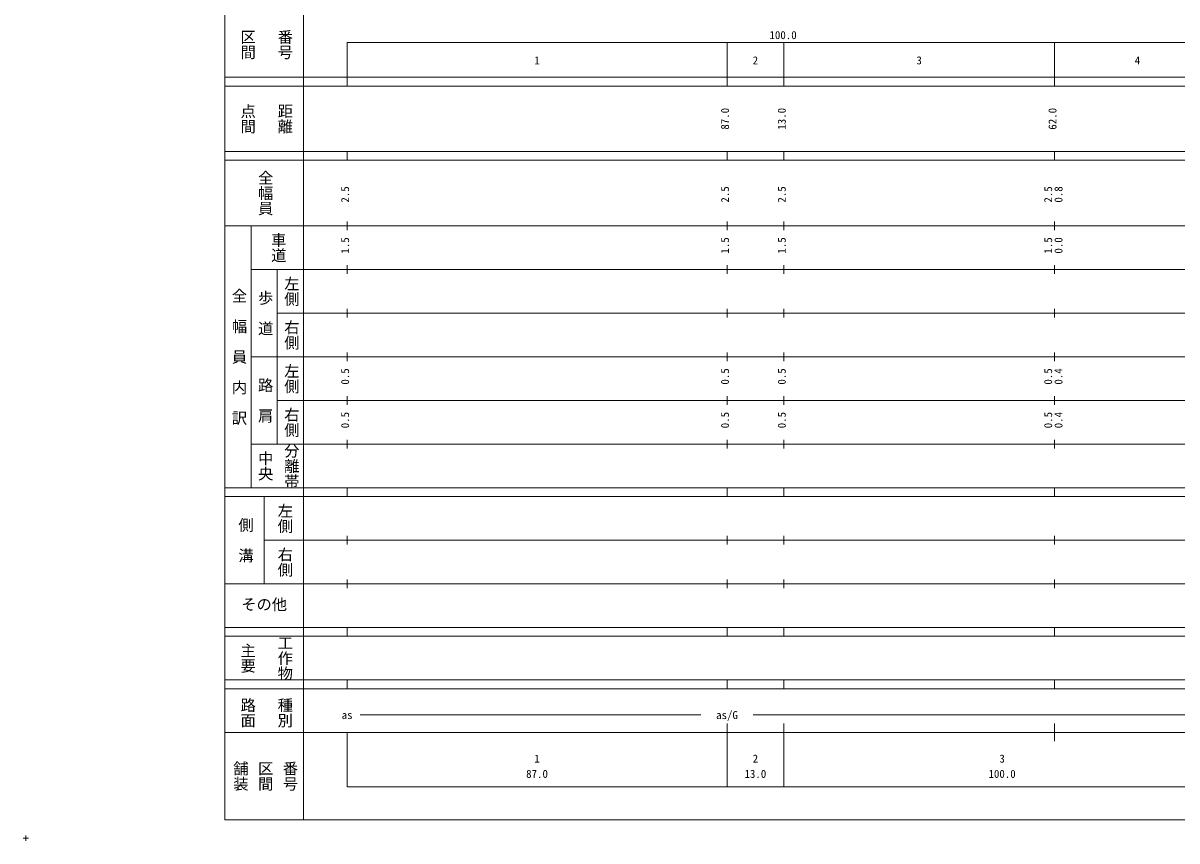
# Model space of a CAD drawing. Units: millimetres, scale not verified. Extents: x -625 to 685582, y -625 to 364232.
# Drawn here: x -625 to 263613, y -625 to 186641 of the extents above; entities that cross this region are included whole.
import ezdxf
from ezdxf.enums import TextEntityAlignment as Align

# ---------------------------------------------------------------- set-up
doc = ezdxf.new("R2010")
doc.units = ezdxf.units.MM
doc.header["$LTSCALE"] = 1000
doc.layers.add('S-SUV', color=7, linetype='Continuous', lineweight=13)
doc.styles.add('@ＭＳ ゴシック', font='')
doc.styles.add('ＭＳ ゴシック', font='')
doc.styles.get('@ＭＳ ゴシック').set_extended_font_data('@MS Gothic')
doc.styles.get('ＭＳ ゴシック').set_extended_font_data('MS Gothic')

msp = doc.modelspace()

# ---------------------------------------------------------------- linework, layer by layer
at = {"layer": 'S-SUV'}
for p, q in [((45582, 364232), (45582, 4232)), ((63582, 354232), (63582, 4232)), ((73582, 182232), (584582, 182232)), ((73582, 182232), (73582, 172232)), ((160582, 172232), (160582, 182232)), ((173582, 172232), (173582, 182232)), ((235582, 172232), (235582, 182232)), ((45582, 174232), (584582, 174232)), ((45582, 172232), (584582, 172232)), ((45582, 157232), (584582, 157232)), ((73582, 155232), (73582, 157232)), ((160582, 155232), (160582, 157232)), ((173582, 155232), (173582, 157232)), ((235582, 155232), (235582, 157232)), ((45582, 155232), (584582, 155232)), ((45582, 140232), (584582, 140232)), ((51582, 80232), (51582, 140232)), ((73582, 139232), (73582, 141232)), ((160582, 139232), (160582, 141232)), ((173582, 139232), (173582, 141232)), ((235582, 139232), (235582, 141232)), ((51582, 130232), (584582, 130232)), ((57582, 130232), (57582, 90232)), ((73582, 129232), (73582, 131232)), ((160582, 129232), (160582, 131232)), ((173582, 129232), (173582, 131232)), ((235582, 129232), (235582, 131232)), ((57582, 120232), (584582, 120232)), ((73582, 119232), (73582, 121232)), ((160582, 119232), (160582, 121232)), ((173582, 119232), (173582, 121232)), ((235582, 119232), (235582, 121232)), ((73582, 109232), (73582, 111232)), ((160582, 109232), (160582, 111232)), ((173582, 109232), (173582, 111232)), ((235582, 109232), (235582, 111232)), ((51582, 110232), (584582, 110232)), ((73582, 99232), (73582, 101232)), ((160582, 99232), (160582, 101232)), ((173582, 99232), (173582, 101232)), ((235582, 99232), (235582, 101232)), ((57582, 100232), (584582, 100232)), ((51582, 90232), (584582, 90232)), ((73582, 89232), (73582, 91232)), ((160582, 89232), (160582, 91232)), ((173582, 89232), (173582, 91232)), ((235582, 89232), (235582, 91232)), ((45582, 80232), (584582, 80232)), ((73582, 78232), (73582, 80232)), ((160582, 78232), (160582, 80232)), ((173582, 78232), (173582, 80232)), ((235582, 78232), (235582, 80232)), ((45582, 78232), (584582, 78232)), ((54582, 78232), (54582, 58232)), ((73582, 67232), (73582, 69232)), ((160582, 67232), (160582, 69232)), ((173582, 67232), (173582, 69232)), ((235582, 67232), (235582, 69232)), ((54582, 68232), (584582, 68232)), ((45582, 58232), (584582, 58232)), ((73582, 57232), (73582, 59232)), ((160582, 57232), (160582, 59232)), ((173582, 57232), (173582, 59232)), ((235582, 57232), (235582, 59232)), ((45582, 48232), (584582, 48232)), ((73582, 46232), (73582, 48232)), ((160582, 46232), (160582, 48232)), ((173582, 46232), (173582, 48232)), ((235582, 46232), (235582, 48232)), ((45582, 46232), (584582, 46232)), ((45582, 36232), (584582, 36232)), ((73582, 34232), (73582, 36232)), ((160582, 34232), (160582, 36232)), ((173582, 34232), (173582, 36232)), ((235582, 34232), (235582, 36232)), ((45582, 34232), (584582, 34232)), ((76582, 28232), (154582, 28232)), ((166582, 28232), (572082, 28232)), ((45582, 24232), (584582, 24232)), ((73582, 24232), (73582, 11732)), ((160582, 11732), (160582, 26232)), ((173582, 11732), (173582, 26232)), ((235582, 22232), (235582, 26232)), ((73582, 11732), (584582, 11732)), ((45582, 4232), (685582, 4232)), ((-625, 0), (625, 0)), ((-625, 0), (625, 0)), ((0, 625), (0, -625)), ((0, 625), (0, -625))]:
    msp.add_line(p, q, dxfattribs=at)

# ---------------------------------------------------------------- texts
for s, height, rotation, style, p in [('番号', 2566, 270, '@ＭＳ ゴシック', (57332, 185232)), ('区間', 2566, 270, '@ＭＳ ゴシック', (48832, 185232)), ('点間', 2566, 270, '@ＭＳ ゴシック', (48832, 168232)), ('距離', 2566, 270, '@ＭＳ ゴシック', (57332, 168232)), ('87.0', 1833, 90, 'ＭＳ ゴシック', (161582, 162232)), ('13.0', 1833, 90, 'ＭＳ ゴシック', (174582, 162232)), ('62.0', 1833, 90, 'ＭＳ ゴシック', (236582, 162232)), ('全幅員', 2566, 270, '@ＭＳ ゴシック', (52832, 152982)), ('2.5', 1833, 90, 'ＭＳ ゴシック', (74582, 145531)), ('2.5', 1833, 90, 'ＭＳ ゴシック', (161582, 145531)), ('2.5', 1833, 90, 'ＭＳ ゴシック', (174582, 145531)), ('2.5', 1833, 90, 'ＭＳ ゴシック', (235582, 145531)), ('0.8', 1833, 90, 'ＭＳ ゴシック', (237952, 145531)), ('車道', 2566, 270, '@ＭＳ ゴシック', (55832, 138732)), ('1.5', 1833, 90, 'ＭＳ ゴシック', (74582, 133857)), ('1.5', 1833, 90, 'ＭＳ ゴシック', (161582, 133857)), ('1.5', 1833, 90, 'ＭＳ ゴシック', (174582, 133857)), ('1.5', 1833, 90, 'ＭＳ ゴシック', (235582, 133857)), ('0.0', 1833, 90, 'ＭＳ ゴシック', (237952, 133857)), ('左側', 2566, 270, '@ＭＳ ゴシック', (58832, 128732)), ('全\u3000幅\u3000員\u3000内\u3000訳', 2566, 270, '@ＭＳ ゴシック', (46832, 125982)), ('歩\u3000道', 2566, 270, '@ＭＳ ゴシック', (52832, 125482)), ('右側', 2566, 270, '@ＭＳ ゴシック', (58832, 118732)), ('左側', 2566, 270, '@ＭＳ ゴシック', (58832, 108732)), ('0.5', 1833, 90, 'ＭＳ ゴシック', (74582, 103857)), ('0.5', 1833, 90, 'ＭＳ ゴシック', (161582, 103857)), ('0.5', 1833, 90, 'ＭＳ ゴシック', (174582, 103857)), ('0.5', 1833, 90, 'ＭＳ ゴシック', (235582, 103857)), ('0.4', 1833, 90, 'ＭＳ ゴシック', (237952, 103857)), ('路\u3000肩', 2566, 270, '@ＭＳ ゴシック', (52832, 105482)), ('右側', 2566, 270, '@ＭＳ ゴシック', (58832, 98732)), ('0.5', 1833, 90, 'ＭＳ ゴシック', (74582, 93857)), ('0.5', 1833, 90, 'ＭＳ ゴシック', (161582, 93857)), ('0.5', 1833, 90, 'ＭＳ ゴシック', (174582, 93857)), ('0.5', 1833, 90, 'ＭＳ ゴシック', (235582, 93857)), ('0.4', 1833, 90, 'ＭＳ ゴシック', (237952, 93857)), ('分離帯', 2566, 270, '@ＭＳ ゴシック', (58832, 90482)), ('中央', 2566, 270, '@ＭＳ ゴシック', (52832, 88732)), ('左側', 2566, 270, '@ＭＳ ゴシック', (57332, 76732)), ('側\u3000溝', 2566, 270, '@ＭＳ ゴシック', (48332, 73482)), ('右側', 2566, 270, '@ＭＳ ゴシック', (57332, 66732)), ('工作物', 2566, 270, '@ＭＳ ゴシック', (57332, 46482)), ('主要', 2566, 270, '@ＭＳ ゴシック', (48832, 44732)), ('路面', 2566, 270, '@ＭＳ ゴシック', (48832, 32232)), ('種別', 2566, 270, '@ＭＳ ゴシック', (57332, 32232)), ('舗装', 2566, 270, '@ＭＳ ゴシック', (47165, 17732)), ('区間', 2566, 270, '@ＭＳ ゴシック', (52832, 17732)), ('番号', 2566, 270, '@ＭＳ ゴシック', (58499, 17732))]:
    msp.add_text(s, height=height, rotation=rotation, dxfattribs=dict(at, style=style)).set_placement(p, align=Align.BOTTOM_LEFT)
at = {"layer": 'S-SUV', "style": 'ＭＳ ゴシック'}
for s, height, p in [('100.0', 1833, (170301, 182427)), ('1', 1833, (116457, 176637)), ('2', 1833, (166457, 176637)), ('3', 1833, (203957, 176637)), ('4', 1833, (253957, 176637)), ('その他', 2566, (49332, 51482)), ('as/G', 1833, (158082, 26732)), ('as', 1833, (72332, 26732)), ('1', 1833, (116457, 16755)), ('2', 1833, (166457, 16755)), ('3', 1833, (222957, 16755)), ('87.0', 1833, (114582, 13265)), ('13.0', 1833, (164582, 13265)), ('100.0', 1833, (220457, 13265))]:
    msp.add_text(s, height=height, dxfattribs=at).set_placement(p, align=Align.BOTTOM_LEFT)

doc.saveas('drawing.dxf')
